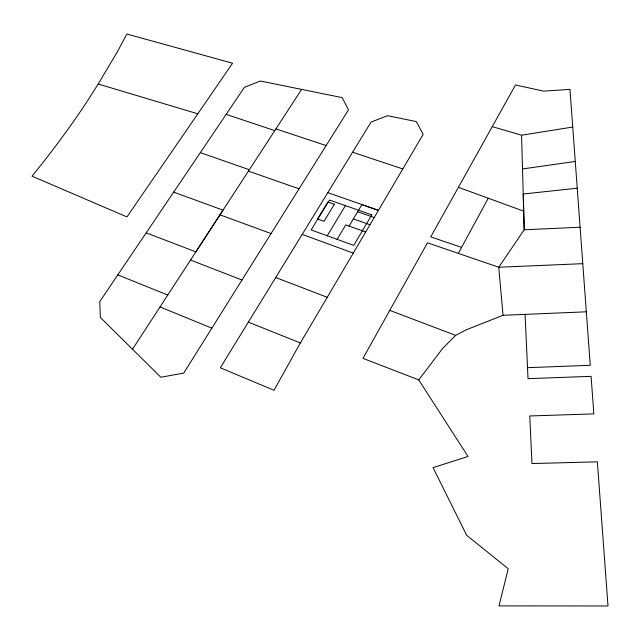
<?xml version="1.0" encoding="UTF-8"?>
<svg xmlns="http://www.w3.org/2000/svg" width="640" height="640" viewBox="0 0 640 640"><rect width="100%" height="100%" fill="white"/><g stroke="black" fill="none" stroke-linecap="round" stroke-linejoin="round"><path stroke-width="0.96" d="M458.32 253.376L488.288 198.224L523.704 211.16M461.568 247.376L430.752 236.896L515.496 84.96L543.584 91.136L569.968 89.376L590.256 365.296L527.56 367.672M327.792 192.656L371.072 122.056L387.704 115.704L416.32 121.584L423.168 134.344L378.472 210.32L327.792 192.656L220.336 367.784L274.016 390.28L299.472 344.48L378.416 210.416L361.88 204.648L349.072 226.072M337.104 239.352L345.776 224.888L365.688 232M327.216 235.768L345.424 205.632M241.976 280.024L183.76 373.08L160.848 377.248L100.384 317.464L99.736 301.64L244.4 87.336L260.344 81.016L342.208 97.632L348.488 109.848L241.976 280.024L190.544 260.048M98.192 84.016L117.168 52.136L126.84 34.024L232.568 63.208L126.952 216.936L32 176.176A777.424 433.16 -31 0 0 87.032 101.592L98.192 84.016L197.808 113.8M132.504 349.232L301.632 89.376M525.088 314.56L528.032 378.648L591.088 376.344L593.848 413.904L529.76 415.952L531.96 463.552L597.36 461.84L608 605.976L499 605.896L508.24 568.76L466.704 535.336L433.04 467.632L468.04 456.496L418.76 379.896L442.888 348.152L455.664 335.376L466.04 329.88L503.032 315.296L586.352 311.816M572.744 127.048L521.568 135.2L492.232 126.616M522.528 168.936L575.256 161.472M577.224 188.208L523.24 194.008L524.216 229.76L498.752 267.232L503.032 315.296M580.112 227.24L524.216 229.76L521.568 135.2M582.776 263.672L498.752 267.232L427.472 242.816L362.984 358.368L418.76 379.896M352.56 152.216L402.776 168.936M275.936 128.904L326.144 145.576M226.152 114.36L274.768 130.616M200.368 152.64L249.312 169.744M248.416 171.112L299.072 188.816M357.632 211.752L374.2 217.568M353.368 218.888L369.952 224.768M458.416 187.328L488.288 198.224M302.168 234.408L353.272 253.08M173.656 192.12L222.984 210.128L195.872 251.856L146.16 232.848M219.968 214.824L271.072 233.576M389.76 310.392L455.664 335.376M275.688 277.512L327.248 297.304M248.296 322.128L300.368 342.976M117.808 274.88L167.752 295.04M160.016 306.936L211.88 328.152M371.776 214.872L353.728 245.384L311.136 229.936L329.44 200.024L371.776 214.872M334.4 204.272L324.032 221.296L317.528 218.968L327.92 201.992L334.4 204.272"/></g></svg>
